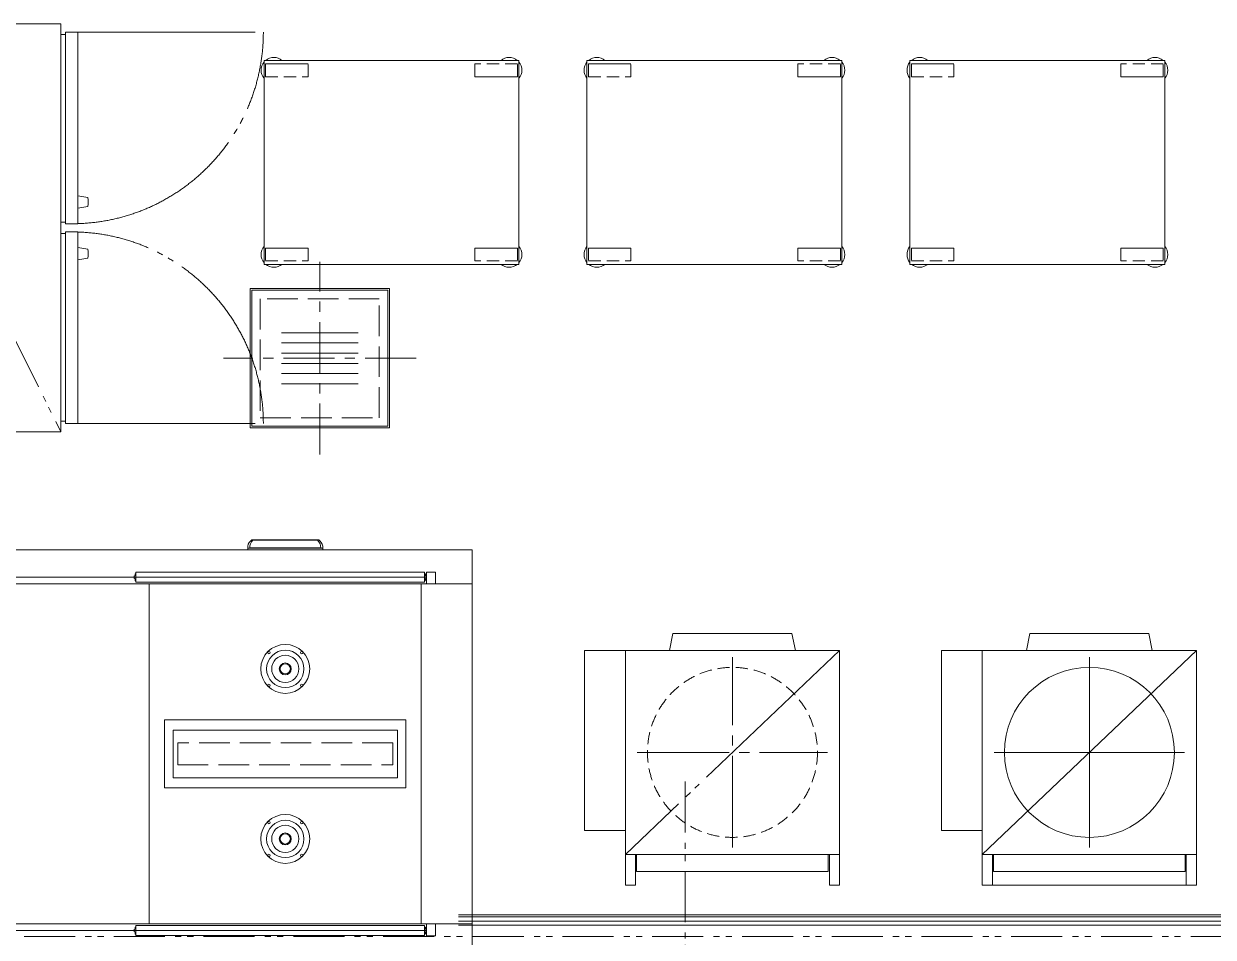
# Model space of a CAD drawing. Units: millimetres at full size. Extents: x -12803 to 120774, y -9413 to 101127.
# Drawn here: x 93629 to 97128, y 11874 to 14560 of the extents above; entities that cross this region are included whole.
import ezdxf

# ---------------------------------------------------------------- set-up
doc = ezdxf.new("R2010")
doc.units = ezdxf.units.MM
doc.header["$LTSCALE"] = 30
for name, pattern in [('CHAIN1', [8, 5, -1, 1, -1]), ('CHAIN2', [12, 9, -1, 1, -1]), ('DASHED1', [1.8, 1.2, -0.6]), ('DASHED3', [4, 3, -1]), ('DOUBLE_CHAIN1', [8.8, 5, -1, 0.6, -0.6, 0.6, -1]), ('LONG_DOUBLE_CHAIN', [21.8, 18, -1, 0.6, -0.6, 0.6, -1])]:
    doc.linetypes.add(name, pattern=pattern)
doc.layers.add('0-0_NoName', color=7, linetype='Continuous')
for name, color, linetype, lineweight in [('0-4_AIHO33-厨房機器隠れ線', 7, 'DASHED1', 15), ('0-6_AIHO30-厨房機器LL', 7, 'Continuous', 15), ('0-A_AIHO34-移動式板金', 7, 'Continuous', 15), ('0-B_AIHO37-移動式板金隠れ線', 7, 'DASHED1', 15), ('0-C_AIHO34-移動式板金LL', 7, 'Continuous', 15), ('0-D_AIHO47-移動式板金アウトライン', 7, 'DASHED1', 15), ('0-E_AIHO48-厨房機器既設品', 7, 'Continuous', 15), ('2-2_間仕切り芯', 7, 'DOUBLE_CHAIN1', 15), ('2-3_間仕切り', 7, 'Continuous', 15), ('2-B_金物', 7, 'Continuous', 15), ('3-3_AIHO30-厨房機器', 7, 'Continuous', 15), ('3-4_AIHO31-厨房機器中心線', 7, 'CHAIN2', 15), ('3-7_AIHO32-厨房機器補助線', 7, 'LONG_DOUBLE_CHAIN', 15)]:
    doc.layers.add(name, color=color, linetype=linetype, lineweight=lineweight)

# ---------------------------------------------------------------- blocks, each defined once
blk = doc.blocks.new('グループ部品-732')
at = {"layer": '0-4_AIHO33-厨房機器隠れ線'}
blk.add_circle((95713.36, 12417.41), 250, dxfattribs=at)
at = {"layer": '0-6_AIHO30-厨房機器LL'}
for p, q in [((93750.86, 14528.91), (93737.86, 14528.91)), ((93787.86, 14053.96), (93817.23, 14049.56)), ((93787.86, 14017.86), (93817.23, 14022.26)), ((93750.86, 13976.91), (93737.86, 13976.91)), ((93750.86, 13942.91), (93737.86, 13942.91)), ((93787.86, 13902.35), (93817.24, 13897.52)), ((93787.86, 13865.47), (93817.24, 13870.3)), ((93750.86, 13390.91), (93737.86, 13390.91)), ((95528.36, 12717.41), (95538.36, 12767.41)), ((95888.36, 12767.41), (95538.36, 12767.41)), ((95898.36, 12717.41), (95888.36, 12767.41)), ((95398.36, 12027.41), (95398.36, 12117.41)), ((95428.36, 12027.41), (95428.36, 12117.41)), ((95431.36, 12067.41), (95431.36, 12117.41)), ((95995.36, 12067.41), (95995.36, 12117.41)), ((95998.36, 12027.41), (95998.36, 12117.41)), ((96028.36, 12027.41), (96028.36, 12117.41)), ((95431.36, 12067.41), (95995.36, 12067.41)), ((95398.36, 12027.41), (95428.36, 12027.41)), ((95998.36, 12027.41), (96028.36, 12027.41))]:
    blk.add_line(p, q, dxfattribs=at)
for points in [[(93787.86, 13971.91), (93787.86, 14534.91), (93750.86, 14534.91), (93750.86, 13971.91)], [(93787.86, 13384.91), (93787.86, 13947.91), (93750.86, 13947.91), (93750.86, 13384.91)]]:
    blk.add_lwpolyline(points, close=True, dxfattribs=at)
for centre, start, end in [((93667.86, 14035.91), 354.78028, 5.21972), ((93667.86, 13883.91), 354.79289, 5.20711)]:
    blk.add_arc(centre, 150, start, end, dxfattribs=at)
at = {"layer": '0-A_AIHO34-移動式板金'}
for p, q in [((94335.36, 14452.41), (95085.36, 14452.41)), ((94335.36, 14452.41), (94335.36, 13852.41)), ((95085.36, 13852.41), (95085.36, 14452.41)), ((95285.36, 14452.41), (96035.36, 14452.41)), ((95285.36, 14452.41), (95285.36, 13852.41)), ((96035.36, 13852.41), (96035.36, 14452.41)), ((96235.36, 14452.41), (96985.36, 14452.41)), ((96235.36, 14452.41), (96235.36, 13852.41)), ((96985.36, 13852.41), (96985.36, 14452.41)), ((94335.36, 13852.41), (95085.36, 13852.41)), ((95285.36, 13852.41), (96035.36, 13852.41)), ((96235.36, 13852.41), (96985.36, 13852.41))]:
    blk.add_line(p, q, dxfattribs=at)
at = {"layer": '0-B_AIHO37-移動式板金隠れ線'}
for p, q in [((94464.86, 14404.41), (94464.86, 14442.41)), ((94955.86, 14404.41), (94955.86, 14442.41)), ((95414.86, 14404.41), (95414.86, 14442.41)), ((95905.86, 14404.41), (95905.86, 14442.41)), ((96364.86, 14404.41), (96364.86, 14442.41)), ((96855.86, 14404.41), (96855.86, 14442.41)), ((94339.86, 14404.41), (94464.86, 14404.41)), ((95080.86, 14404.41), (94955.86, 14404.41)), ((95289.86, 14404.41), (95414.86, 14404.41)), ((96030.86, 14404.41), (95905.86, 14404.41)), ((96239.86, 14404.41), (96364.86, 14404.41)), ((96980.86, 14404.41), (96855.86, 14404.41)), ((94339.86, 13900.41), (94464.86, 13900.41)), ((94464.86, 13900.41), (94464.86, 13862.41)), ((95080.86, 13900.41), (94955.86, 13900.41)), ((94955.86, 13900.41), (94955.86, 13862.41)), ((95080.86, 13900.41), (95080.86, 13862.41)), ((95289.86, 13900.41), (95414.86, 13900.41)), ((95414.86, 13900.41), (95414.86, 13862.41)), ((96030.86, 13900.41), (95905.86, 13900.41)), ((95905.86, 13900.41), (95905.86, 13862.41)), ((96030.86, 13900.41), (96030.86, 13862.41)), ((96239.86, 13900.41), (96364.86, 13900.41)), ((96364.86, 13900.41), (96364.86, 13862.41)), ((96980.86, 13900.41), (96855.86, 13900.41)), ((96855.86, 13900.41), (96855.86, 13862.41)), ((96980.86, 13900.41), (96980.86, 13862.41)), ((95080.86, 13862.41), (94955.86, 13862.41)), ((96030.86, 13862.41), (95905.86, 13862.41)), ((96980.86, 13862.41), (96855.86, 13862.41))]:
    blk.add_line(p, q, dxfattribs=at)
for points in [[(94339.86, 14404.41), (94339.86, 14442.41), (94464.86, 14442.41)], [(95080.86, 14404.41), (95080.86, 14442.41), (94955.86, 14442.41)], [(95289.86, 14404.41), (95289.86, 14442.41), (95414.86, 14442.41)], [(96030.86, 14404.41), (96030.86, 14442.41), (95905.86, 14442.41)], [(96239.86, 14404.41), (96239.86, 14442.41), (96364.86, 14442.41)], [(96980.86, 14404.41), (96980.86, 14442.41), (96855.86, 14442.41)], [(94339.86, 13900.41), (94339.86, 13862.41), (94464.86, 13862.41)], [(95289.86, 13900.41), (95289.86, 13862.41), (95414.86, 13862.41)], [(96239.86, 13900.41), (96239.86, 13862.41), (96364.86, 13862.41)]]:
    blk.add_lwpolyline(points, dxfattribs=at)
at = {"layer": '0-C_AIHO34-移動式板金LL'}
for centre, start, end in [((94364.36, 14423.41), 50.65417, 129.34583), ((95056.36, 14423.41), 50.65417, 129.34583), ((95314.36, 14423.41), 50.65417, 129.34583), ((96006.36, 14423.41), 50.65417, 129.34583), ((96264.36, 14423.41), 50.65417, 129.34583), ((96956.36, 14423.41), 50.65417, 129.34583), ((94364.36, 14423.41), 140.65417, 219.34583), ((95056.36, 14423.41), 320.65417, 39.34583), ((95314.36, 14423.41), 140.65417, 219.34583), ((96006.36, 14423.41), 320.65417, 39.34583), ((96264.36, 14423.41), 140.65417, 219.34583), ((96956.36, 14423.41), 320.65417, 39.34583), ((94364.36, 13881.41), 140.65417, 219.34583), ((95056.36, 13881.41), 320.65417, 39.34583), ((95314.36, 13881.41), 140.65417, 219.34583), ((96006.36, 13881.41), 320.65417, 39.34583), ((96264.36, 13881.41), 140.65417, 219.34583), ((96956.36, 13881.41), 320.65417, 39.34583), ((94364.36, 13881.41), 230.65417, 309.34583), ((95056.36, 13881.41), 230.65417, 309.34583), ((95314.36, 13881.41), 230.65417, 309.34583), ((96006.36, 13881.41), 230.65417, 309.34583), ((96264.36, 13881.41), 230.65417, 309.34583), ((96956.36, 13881.41), 230.65417, 309.34583)]:
    blk.add_arc(centre, 37.5, start, end, dxfattribs=at)
at = {"layer": '0-D_AIHO47-移動式板金アウトライン', "linetype": 'Continuous'}
for points in [[(94335.36, 13852.41), (95085.36, 13852.41), (95085.36, 14452.41), (94335.36, 14452.41)], [(95285.36, 13852.41), (96035.36, 13852.41), (96035.36, 14452.41), (95285.36, 14452.41)], [(96235.36, 13852.41), (96985.36, 13852.41), (96985.36, 14452.41), (96235.36, 14452.41)]]:
    blk.add_lwpolyline(points, close=True, dxfattribs=at)
at = {"layer": '0-D_AIHO47-移動式板金アウトライン'}
for points in [[(94339.86, 14404.41), (94464.86, 14404.41), (94464.86, 14442.41), (94339.86, 14442.41)], [(94955.86, 14404.41), (95080.86, 14404.41), (95080.86, 14442.41), (94955.86, 14442.41)], [(95289.86, 14404.41), (95414.86, 14404.41), (95414.86, 14442.41), (95289.86, 14442.41)], [(95905.86, 14404.41), (96030.86, 14404.41), (96030.86, 14442.41), (95905.86, 14442.41)], [(96239.86, 14404.41), (96364.86, 14404.41), (96364.86, 14442.41), (96239.86, 14442.41)], [(96855.86, 14404.41), (96980.86, 14404.41), (96980.86, 14442.41), (96855.86, 14442.41)], [(94464.86, 13900.41), (94339.86, 13900.41), (94339.86, 13862.41), (94464.86, 13862.41)], [(94955.86, 13900.41), (95080.86, 13900.41), (95080.86, 13862.41), (94955.86, 13862.41)], [(95414.86, 13900.41), (95289.86, 13900.41), (95289.86, 13862.41), (95414.86, 13862.41)], [(95905.86, 13900.41), (96030.86, 13900.41), (96030.86, 13862.41), (95905.86, 13862.41)], [(96364.86, 13900.41), (96239.86, 13900.41), (96239.86, 13862.41), (96364.86, 13862.41)], [(96855.86, 13900.41), (96980.86, 13900.41), (96980.86, 13862.41), (96855.86, 13862.41)]]:
    blk.add_lwpolyline(points, close=True, dxfattribs=at)
at = {"layer": '0-E_AIHO48-厨房機器既設品'}
for p, q in [((96578.36, 12717.41), (96588.36, 12767.41)), ((96578.36, 12717.41), (96588.36, 12767.41)), ((96938.36, 12767.41), (96588.36, 12767.41)), ((96938.36, 12767.41), (96588.36, 12767.41)), ((96948.36, 12717.41), (96938.36, 12767.41)), ((96948.36, 12717.41), (96938.36, 12767.41)), ((97078.36, 12717.41), (96328.36, 12717.41)), ((97078.36, 12717.41), (96328.36, 12717.41)), ((97078.36, 12717.41), (96448.36, 12117.41)), ((96448.36, 12717.41), (96448.36, 12027.41)), ((97078.36, 12027.41), (97078.36, 12717.41)), ((96763.36, 12137.41), (96763.36, 12697.41)), ((96483.36, 12417.41), (97043.36, 12417.41)), ((96448.36, 12027.41), (96448.36, 12117.41)), ((96448.36, 12117.41), (97078.36, 12117.41)), ((96478.36, 12027.41), (96478.36, 12117.41)), ((96478.36, 12027.41), (96478.36, 12117.41)), ((96481.36, 12067.41), (96481.36, 12117.41)), ((96481.36, 12067.41), (96481.36, 12117.41)), ((97045.36, 12067.41), (97045.36, 12117.41)), ((97045.36, 12067.41), (97045.36, 12117.41)), ((97048.36, 12027.41), (97048.36, 12117.41)), ((97048.36, 12027.41), (97048.36, 12117.41)), ((97078.36, 12027.41), (97078.36, 12117.41)), ((96481.36, 12067.41), (97045.36, 12067.41)), ((96481.36, 12067.41), (97045.36, 12067.41)), ((96448.36, 12027.41), (96478.36, 12027.41)), ((96448.36, 12027.41), (96478.36, 12027.41)), ((97048.36, 12027.41), (97078.36, 12027.41)), ((97048.36, 12027.41), (97078.36, 12027.41))]:
    blk.add_line(p, q, dxfattribs=at)
for points in [[(96328.36, 12717.41), (96328.36, 12187.41), (96448.36, 12187.41)], [(96328.36, 12717.41), (96328.36, 12187.41), (96448.36, 12187.41)], [(96448.36, 12717.41), (96448.36, 12117.41), (97078.36, 12117.41), (97078.36, 12717.41)]]:
    blk.add_lwpolyline(points, dxfattribs=at)
blk.add_lwpolyline([(97078.36, 12717.41), (96328.36, 12717.41), (96328.36, 12187.41), (96448.36, 12187.41), (96448.36, 12027.41), (97078.36, 12027.41)], close=True, dxfattribs=at)
blk.add_circle((96763.36, 12417.41), 250, dxfattribs=at)
at = {"layer": '2-2_間仕切り芯'}
for p, q in [((95574.36, 12331.79), (95574.36, 6056.41)), ((92573.61, 11876.41), (104734.61, 11876.41))]:
    blk.add_line(p, q, dxfattribs=at)
at = {"layer": '2-3_間仕切り'}
for p, q in [((94907.86, 11939.91), (97784.36, 11939.91)), ((94907.86, 11933.91), (97784.36, 11933.91)), ((94907.86, 11921.41), (97784.36, 11921.41)), ((94907.86, 11908.91), (97784.36, 11908.91))]:
    blk.add_line(p, q, dxfattribs=at)
at = {"layer": '2-B_金物', "linetype": 'CHAIN1'}
for p, q in [((94499.36, 13292.91), (94499.36, 13859.91)), ((94782.86, 13576.41), (94215.85, 13576.41))]:
    blk.add_line(p, q, dxfattribs=at)
at = {"layer": '2-B_金物'}
for p, q in [((94704.36, 13781.41), (94294.36, 13781.41)), ((94294.36, 13781.41), (94294.36, 13371.41)), ((94699.36, 13776.41), (94299.36, 13776.41)), ((94299.36, 13776.41), (94299.36, 13376.41)), ((94699.36, 13376.41), (94699.36, 13776.41)), ((94612.47, 13651.41), (94386.25, 13651.41)), ((94612.47, 13621.41), (94386.25, 13621.41)), ((94612.47, 13591.41), (94386.25, 13591.41)), ((94612.47, 13561.41), (94386.25, 13561.41)), ((94612.47, 13531.41), (94386.25, 13531.41)), ((94612.47, 13501.41), (94386.25, 13501.41)), ((94299.36, 13376.41), (94699.36, 13376.41))]:
    blk.add_line(p, q, dxfattribs=at)
at = {"layer": '2-B_金物', "linetype": 'DASHED3'}
for p, q in [((94674.36, 13751.41), (94324.36, 13751.41)), ((94324.36, 13751.41), (94324.36, 13401.41)), ((94674.36, 13401.41), (94674.36, 13751.41)), ((94324.36, 13401.41), (94674.36, 13401.41))]:
    blk.add_line(p, q, dxfattribs=at)
at = {"layer": '2-B_金物'}
blk.add_lwpolyline([(94294.36, 13371.41), (94704.36, 13371.41), (94704.36, 13781.41)], dxfattribs=at)
at = {"layer": '3-3_AIHO30-厨房機器'}
for p, q in [((94287.36, 13017.91), (94287.36, 13024.13)), ((94287.66, 13017.91), (94287.36, 13017.91)), ((94287.36, 13017.91), (94287.36, 13012.91)), ((94287.66, 13024.91), (94287.66, 13024.91)), ((94293.11, 13018.91), (94502.61, 13018.91)), ((94299.58, 13042.91), (94299.75, 13042.91)), ((94302.81, 13042.91), (94299.75, 13042.91)), ((94302.81, 13042.91), (94492.91, 13042.91)), ((94495.96, 13042.91), (94492.91, 13042.91)), ((94496.14, 13042.91), (94495.96, 13042.91)), ((94508.36, 13024.13), (94508.36, 13012.91)), ((94508.36, 13012.91), (94508.06, 13012.91)), ((94812.86, 12932.41), (93147.86, 12932.41)), ((93147.86, 12912.91), (94947.86, 12912.91)), ((93955.86, 12941.41), (93955.86, 12937.37)), ((93955.86, 12941.41), (93955.86, 12937.41)), ((93955.86, 12927.44), (93955.86, 12923.41)), ((93955.86, 12927.41), (93955.86, 12923.41)), ((93957.36, 12942.91), (93957.86, 12942.91)), ((93957.36, 12921.91), (93957.86, 12921.91)), ((93997.86, 12912.91), (93997.86, 11912.91)), ((94797.86, 12912.91), (94797.86, 11912.91)), ((94808.36, 12942.91), (94807.86, 12942.91)), ((94808.36, 12921.91), (94807.86, 12921.91)), ((94809.86, 12941.41), (94809.86, 12937.37)), ((94809.86, 12941.41), (94809.86, 12937.41)), ((94809.86, 12927.44), (94809.86, 12923.41)), ((94809.86, 12927.41), (94809.86, 12923.41)), ((94947.86, 12912.91), (94947.86, 11912.91)), ((96028.36, 12717.41), (95278.36, 12717.41)), ((93147.86, 11912.91), (94947.86, 11912.91)), ((93955.86, 11898.38), (93955.86, 11902.41)), ((93955.86, 11898.41), (93955.86, 11902.41)), ((93957.36, 11903.91), (93957.86, 11903.91)), ((94808.36, 11903.91), (94807.86, 11903.91)), ((94809.86, 11898.38), (94809.86, 11902.41)), ((94809.86, 11898.41), (94809.86, 11902.41)), ((94812.86, 11893.41), (93147.86, 11893.41)), ((93955.86, 11884.41), (93955.86, 11888.45)), ((93955.86, 11884.41), (93955.86, 11888.41)), ((93957.36, 11882.91), (93957.86, 11882.91)), ((94808.36, 11882.91), (94807.86, 11882.91)), ((94809.86, 11884.41), (94809.86, 11888.45)), ((94809.86, 11884.41), (94809.86, 11888.41))]:
    blk.add_line(p, q, dxfattribs=at)
for points in [[(93737.86, 13359.91), (93737.86, 14559.91), (93137.86, 14559.91), (93137.86, 13359.91)], [(93957.86, 12946.91), (94807.86, 12946.91), (94807.86, 12917.91), (93957.86, 12917.91)], [(94812.86, 12912.91), (94812.86, 12947.41), (94839.86, 12947.41), (94839.86, 12912.91)], [(94042.86, 12512.91), (94042.86, 12312.91), (94752.86, 12312.91), (94752.86, 12512.91)], [(94067.86, 12482.91), (94067.86, 12342.91), (94727.86, 12342.91), (94727.86, 12482.91)], [(93957.86, 11878.91), (94807.86, 11878.91), (94807.86, 11907.91), (93957.86, 11907.91)], [(94812.86, 11912.91), (94812.86, 11878.41), (94839.86, 11878.41), (94839.86, 11912.91)]]:
    blk.add_lwpolyline(points, close=True, dxfattribs=at)
for points in [[(94287.66, 13017.91), (94508.06, 13017.91), (94508.36, 13017.91)], [(94492.91, 13041.11), (94302.81, 13041.11), (94302.81, 13041.11)], [(94947.86, 12912.91), (94947.86, 13012.91), (93147.86, 13012.91)], [(94508.06, 13012.91), (94287.66, 13012.91), (94287.36, 13012.91)], [(95278.36, 12717.41), (95278.36, 12187.41), (95398.36, 12187.41)], [(95398.36, 12717.41), (95398.36, 12117.41), (96028.36, 12117.41), (96028.36, 12717.41)], [(94947.86, 11912.91), (94947.86, 11812.91), (93147.86, 11812.91)]]:
    blk.add_lwpolyline(points, dxfattribs=at)
at = {"layer": '3-3_AIHO30-厨房機器', "linetype": 'DASHED3'}
blk.add_lwpolyline([(94081.36, 12380.41), (94714.36, 12380.41), (94714.36, 12445.41), (94081.36, 12445.41)], close=True, dxfattribs=at)
at = {"layer": '3-3_AIHO30-厨房機器'}
for centre, radius in [((94397.86, 12662.91), 72), ((94397.86, 12662.91), 55), ((94349.77, 12710.99), 3.5), ((94397.86, 12662.91), 40), ((94445.94, 12711), 3.5), ((94397.86, 12662.91), 17.5), ((94397.86, 12662.91), 15), ((94349.77, 12614.83), 3.5), ((94445.94, 12614.83), 3.5), ((94397.86, 12162.91), 72), ((94397.86, 12162.91), 55), ((94349.77, 12210.99), 3.5), ((94445.94, 12211), 3.5), ((94397.86, 12162.91), 40), ((94397.86, 12162.91), 17.5), ((94397.86, 12162.91), 15), ((94349.77, 12114.83), 3.5), ((94445.94, 12114.83), 3.5)]:
    blk.add_circle(centre, radius, dxfattribs=at)
for centre, radius, start, end in [((94320.4, 13016.11), 34, 128.15436, 166.70916), ((94323.36, 13018.91), 30.25, 132.79082, 179.99947), ((94299.58, 13042.61), 0.299, 89.92488, 128.1822), ((94472.35, 13018.91), 30.25, 0.00179, 47.20603), ((94496.14, 13042.61), 0.3, 51.82715, 90.02466), ((94475.32, 13016.11), 34, 13.6551, 51.84543), ((93958.52, 12932.41), 5.67, 118.07249, 241.92751), ((93957.36, 12941.41), 1.5, 90, 180), ((93957.36, 12923.41), 1.5, 180, 270), ((94808.36, 12941.41), 1.5, 0, 90), ((94808.36, 12923.41), 1.5, 270, 0), ((94807.19, 12932.41), 5.67, 298.07249, 61.92751), ((93958.52, 11893.41), 5.67, 118.07249, 241.92751), ((93957.36, 11902.41), 1.5, 90, 180), ((94808.36, 11902.41), 1.5, 0, 90), ((94807.19, 11893.41), 5.67, 298.07249, 61.92751), ((93957.36, 11884.41), 1.5, 180, 270), ((94808.36, 11884.41), 1.5, 270, 0)]:
    blk.add_arc(centre, radius, start, end, dxfattribs=at)
at = {"layer": '3-4_AIHO31-厨房機器中心線'}
for p, q in [((95713.36, 12137.41), (95713.36, 12697.41)), ((95433.36, 12417.41), (95993.36, 12417.41))]:
    blk.add_line(p, q, dxfattribs=at)
at = {"layer": '3-7_AIHO32-厨房機器補助線'}
for p, q in [((93137.86, 14559.91), (93737.86, 13359.91)), ((93769.36, 14534.91), (94333.36, 14534.91)), ((93769.36, 13384.91), (94333.36, 13384.91)), ((96028.36, 12717.41), (95398.36, 12117.41))]:
    blk.add_line(p, q, dxfattribs=at)
for centre, start, end in [((93769.5, 14535.76), 269.98513, 359.91319), ((93769.5, 13384.06), 0.08681, 90.01487)]:
    blk.add_arc(centre, 563.85, start, end, dxfattribs=at)
blk = doc.blocks.new('グループ部品-763')
at = {"layer": '0-4_AIHO33-厨房機器隠れ線'}
blk.add_circle((95713.36, 12417.41), 250, dxfattribs=at)
at = {"layer": '0-6_AIHO30-厨房機器LL'}
for p, q in [((93750.86, 14528.91), (93737.86, 14528.91)), ((93787.86, 14053.96), (93817.23, 14049.56)), ((93787.86, 14017.86), (93817.23, 14022.26)), ((93750.86, 13976.91), (93737.86, 13976.91)), ((93750.86, 13942.91), (93737.86, 13942.91)), ((93787.86, 13902.35), (93817.24, 13897.52)), ((93787.86, 13865.47), (93817.24, 13870.3)), ((93750.86, 13390.91), (93737.86, 13390.91)), ((95528.36, 12717.41), (95538.36, 12767.41)), ((95888.36, 12767.41), (95538.36, 12767.41)), ((95898.36, 12717.41), (95888.36, 12767.41)), ((95398.36, 12027.41), (95398.36, 12117.41)), ((95428.36, 12027.41), (95428.36, 12117.41)), ((95431.36, 12067.41), (95431.36, 12117.41)), ((95995.36, 12067.41), (95995.36, 12117.41)), ((95998.36, 12027.41), (95998.36, 12117.41)), ((96028.36, 12027.41), (96028.36, 12117.41)), ((95431.36, 12067.41), (95995.36, 12067.41)), ((95398.36, 12027.41), (95428.36, 12027.41)), ((95998.36, 12027.41), (96028.36, 12027.41))]:
    blk.add_line(p, q, dxfattribs=at)
for points in [[(93787.86, 13971.91), (93787.86, 14534.91), (93750.86, 14534.91), (93750.86, 13971.91)], [(93787.86, 13384.91), (93787.86, 13947.91), (93750.86, 13947.91), (93750.86, 13384.91)]]:
    blk.add_lwpolyline(points, close=True, dxfattribs=at)
for centre, start, end in [((93667.86, 14035.91), 354.78028, 5.21972), ((93667.86, 13883.91), 354.79289, 5.20711)]:
    blk.add_arc(centre, 150, start, end, dxfattribs=at)
at = {"layer": '0-A_AIHO34-移動式板金'}
for p, q in [((94335.36, 14452.41), (95085.36, 14452.41)), ((94335.36, 14452.41), (94335.36, 13852.41)), ((95085.36, 13852.41), (95085.36, 14452.41)), ((95285.36, 14452.41), (96035.36, 14452.41)), ((95285.36, 14452.41), (95285.36, 13852.41)), ((96035.36, 13852.41), (96035.36, 14452.41)), ((96235.36, 14452.41), (96985.36, 14452.41)), ((96235.36, 14452.41), (96235.36, 13852.41)), ((96985.36, 13852.41), (96985.36, 14452.41)), ((94335.36, 13852.41), (95085.36, 13852.41)), ((95285.36, 13852.41), (96035.36, 13852.41)), ((96235.36, 13852.41), (96985.36, 13852.41))]:
    blk.add_line(p, q, dxfattribs=at)
at = {"layer": '0-B_AIHO37-移動式板金隠れ線'}
for p, q in [((94464.86, 14404.41), (94464.86, 14442.41)), ((94955.86, 14404.41), (94955.86, 14442.41)), ((95414.86, 14404.41), (95414.86, 14442.41)), ((95905.86, 14404.41), (95905.86, 14442.41)), ((96364.86, 14404.41), (96364.86, 14442.41)), ((96855.86, 14404.41), (96855.86, 14442.41)), ((94339.86, 14404.41), (94464.86, 14404.41)), ((95080.86, 14404.41), (94955.86, 14404.41)), ((95289.86, 14404.41), (95414.86, 14404.41)), ((96030.86, 14404.41), (95905.86, 14404.41)), ((96239.86, 14404.41), (96364.86, 14404.41)), ((96980.86, 14404.41), (96855.86, 14404.41)), ((94339.86, 13900.41), (94464.86, 13900.41)), ((94464.86, 13900.41), (94464.86, 13862.41)), ((95080.86, 13900.41), (94955.86, 13900.41)), ((94955.86, 13900.41), (94955.86, 13862.41)), ((95080.86, 13900.41), (95080.86, 13862.41)), ((95289.86, 13900.41), (95414.86, 13900.41)), ((95414.86, 13900.41), (95414.86, 13862.41)), ((96030.86, 13900.41), (95905.86, 13900.41)), ((95905.86, 13900.41), (95905.86, 13862.41)), ((96030.86, 13900.41), (96030.86, 13862.41)), ((96239.86, 13900.41), (96364.86, 13900.41)), ((96364.86, 13900.41), (96364.86, 13862.41)), ((96980.86, 13900.41), (96855.86, 13900.41)), ((96855.86, 13900.41), (96855.86, 13862.41)), ((96980.86, 13900.41), (96980.86, 13862.41)), ((95080.86, 13862.41), (94955.86, 13862.41)), ((96030.86, 13862.41), (95905.86, 13862.41)), ((96980.86, 13862.41), (96855.86, 13862.41))]:
    blk.add_line(p, q, dxfattribs=at)
for points in [[(94339.86, 14404.41), (94339.86, 14442.41), (94464.86, 14442.41)], [(95080.86, 14404.41), (95080.86, 14442.41), (94955.86, 14442.41)], [(95289.86, 14404.41), (95289.86, 14442.41), (95414.86, 14442.41)], [(96030.86, 14404.41), (96030.86, 14442.41), (95905.86, 14442.41)], [(96239.86, 14404.41), (96239.86, 14442.41), (96364.86, 14442.41)], [(96980.86, 14404.41), (96980.86, 14442.41), (96855.86, 14442.41)], [(94339.86, 13900.41), (94339.86, 13862.41), (94464.86, 13862.41)], [(95289.86, 13900.41), (95289.86, 13862.41), (95414.86, 13862.41)], [(96239.86, 13900.41), (96239.86, 13862.41), (96364.86, 13862.41)]]:
    blk.add_lwpolyline(points, dxfattribs=at)
at = {"layer": '0-C_AIHO34-移動式板金LL'}
for centre, start, end in [((94364.36, 14423.41), 50.65417, 129.34583), ((95056.36, 14423.41), 50.65417, 129.34583), ((95314.36, 14423.41), 50.65417, 129.34583), ((96006.36, 14423.41), 50.65417, 129.34583), ((96264.36, 14423.41), 50.65417, 129.34583), ((96956.36, 14423.41), 50.65417, 129.34583), ((94364.36, 14423.41), 140.65417, 219.34583), ((95056.36, 14423.41), 320.65417, 39.34583), ((95314.36, 14423.41), 140.65417, 219.34583), ((96006.36, 14423.41), 320.65417, 39.34583), ((96264.36, 14423.41), 140.65417, 219.34583), ((96956.36, 14423.41), 320.65417, 39.34583), ((94364.36, 13881.41), 140.65417, 219.34583), ((95056.36, 13881.41), 320.65417, 39.34583), ((95314.36, 13881.41), 140.65417, 219.34583), ((96006.36, 13881.41), 320.65417, 39.34583), ((96264.36, 13881.41), 140.65417, 219.34583), ((96956.36, 13881.41), 320.65417, 39.34583), ((94364.36, 13881.41), 230.65417, 309.34583), ((95056.36, 13881.41), 230.65417, 309.34583), ((95314.36, 13881.41), 230.65417, 309.34583), ((96006.36, 13881.41), 230.65417, 309.34583), ((96264.36, 13881.41), 230.65417, 309.34583), ((96956.36, 13881.41), 230.65417, 309.34583)]:
    blk.add_arc(centre, 37.5, start, end, dxfattribs=at)
at = {"layer": '0-D_AIHO47-移動式板金アウトライン', "linetype": 'Continuous'}
for points in [[(94335.36, 13852.41), (95085.36, 13852.41), (95085.36, 14452.41), (94335.36, 14452.41)], [(95285.36, 13852.41), (96035.36, 13852.41), (96035.36, 14452.41), (95285.36, 14452.41)], [(96235.36, 13852.41), (96985.36, 13852.41), (96985.36, 14452.41), (96235.36, 14452.41)]]:
    blk.add_lwpolyline(points, close=True, dxfattribs=at)
at = {"layer": '0-D_AIHO47-移動式板金アウトライン'}
for points in [[(94339.86, 14404.41), (94464.86, 14404.41), (94464.86, 14442.41), (94339.86, 14442.41)], [(94955.86, 14404.41), (95080.86, 14404.41), (95080.86, 14442.41), (94955.86, 14442.41)], [(95289.86, 14404.41), (95414.86, 14404.41), (95414.86, 14442.41), (95289.86, 14442.41)], [(95905.86, 14404.41), (96030.86, 14404.41), (96030.86, 14442.41), (95905.86, 14442.41)], [(96239.86, 14404.41), (96364.86, 14404.41), (96364.86, 14442.41), (96239.86, 14442.41)], [(96855.86, 14404.41), (96980.86, 14404.41), (96980.86, 14442.41), (96855.86, 14442.41)], [(94464.86, 13900.41), (94339.86, 13900.41), (94339.86, 13862.41), (94464.86, 13862.41)], [(94955.86, 13900.41), (95080.86, 13900.41), (95080.86, 13862.41), (94955.86, 13862.41)], [(95414.86, 13900.41), (95289.86, 13900.41), (95289.86, 13862.41), (95414.86, 13862.41)], [(95905.86, 13900.41), (96030.86, 13900.41), (96030.86, 13862.41), (95905.86, 13862.41)], [(96364.86, 13900.41), (96239.86, 13900.41), (96239.86, 13862.41), (96364.86, 13862.41)], [(96855.86, 13900.41), (96980.86, 13900.41), (96980.86, 13862.41), (96855.86, 13862.41)]]:
    blk.add_lwpolyline(points, close=True, dxfattribs=at)
at = {"layer": '0-E_AIHO48-厨房機器既設品'}
for p, q in [((96578.36, 12717.41), (96588.36, 12767.41)), ((96578.36, 12717.41), (96588.36, 12767.41)), ((96938.36, 12767.41), (96588.36, 12767.41)), ((96938.36, 12767.41), (96588.36, 12767.41)), ((96948.36, 12717.41), (96938.36, 12767.41)), ((96948.36, 12717.41), (96938.36, 12767.41)), ((97078.36, 12717.41), (96328.36, 12717.41)), ((97078.36, 12717.41), (96328.36, 12717.41)), ((97078.36, 12717.41), (96448.36, 12117.41)), ((96448.36, 12717.41), (96448.36, 12027.41)), ((97078.36, 12027.41), (97078.36, 12717.41)), ((96763.36, 12137.41), (96763.36, 12697.41)), ((96483.36, 12417.41), (97043.36, 12417.41)), ((96448.36, 12027.41), (96448.36, 12117.41)), ((96448.36, 12117.41), (97078.36, 12117.41)), ((96478.36, 12027.41), (96478.36, 12117.41)), ((96478.36, 12027.41), (96478.36, 12117.41)), ((96481.36, 12067.41), (96481.36, 12117.41)), ((96481.36, 12067.41), (96481.36, 12117.41)), ((97045.36, 12067.41), (97045.36, 12117.41)), ((97045.36, 12067.41), (97045.36, 12117.41)), ((97048.36, 12027.41), (97048.36, 12117.41)), ((97048.36, 12027.41), (97048.36, 12117.41)), ((97078.36, 12027.41), (97078.36, 12117.41)), ((96481.36, 12067.41), (97045.36, 12067.41)), ((96481.36, 12067.41), (97045.36, 12067.41)), ((96448.36, 12027.41), (96478.36, 12027.41)), ((96448.36, 12027.41), (96478.36, 12027.41)), ((97048.36, 12027.41), (97078.36, 12027.41)), ((97048.36, 12027.41), (97078.36, 12027.41))]:
    blk.add_line(p, q, dxfattribs=at)
for points in [[(96328.36, 12717.41), (96328.36, 12187.41), (96448.36, 12187.41)], [(96328.36, 12717.41), (96328.36, 12187.41), (96448.36, 12187.41)], [(96448.36, 12717.41), (96448.36, 12117.41), (97078.36, 12117.41), (97078.36, 12717.41)]]:
    blk.add_lwpolyline(points, dxfattribs=at)
blk.add_lwpolyline([(97078.36, 12717.41), (96328.36, 12717.41), (96328.36, 12187.41), (96448.36, 12187.41), (96448.36, 12027.41), (97078.36, 12027.41)], close=True, dxfattribs=at)
blk.add_circle((96763.36, 12417.41), 250, dxfattribs=at)
at = {"layer": '3-3_AIHO30-厨房機器'}
blk.add_line((96028.36, 12717.41), (95278.36, 12717.41), dxfattribs=at)
blk.add_lwpolyline([(93737.86, 13359.91), (93737.86, 14559.91), (93137.86, 14559.91), (93137.86, 13359.91)], close=True, dxfattribs=at)
for points in [[(95278.36, 12717.41), (95278.36, 12187.41), (95398.36, 12187.41)], [(95398.36, 12717.41), (95398.36, 12117.41), (96028.36, 12117.41), (96028.36, 12717.41)]]:
    blk.add_lwpolyline(points, dxfattribs=at)
at = {"layer": '3-4_AIHO31-厨房機器中心線'}
for p, q in [((95713.36, 12137.41), (95713.36, 12697.41)), ((95433.36, 12417.41), (95993.36, 12417.41))]:
    blk.add_line(p, q, dxfattribs=at)
at = {"layer": '3-7_AIHO32-厨房機器補助線'}
for p, q in [((93137.86, 14559.91), (93737.86, 13359.91)), ((93769.36, 14534.91), (94333.36, 14534.91)), ((93769.36, 13384.91), (94333.36, 13384.91)), ((96028.36, 12717.41), (95398.36, 12117.41))]:
    blk.add_line(p, q, dxfattribs=at)
for centre, start, end in [((93769.5, 14535.76), 269.98513, 359.91319), ((93769.5, 13384.06), 0.08681, 90.01487)]:
    blk.add_arc(centre, 563.85, start, end, dxfattribs=at)

msp = doc.modelspace()

# ---------------------------------------------------------------- block references
at = {"layer": '0-0_NoName'}
for name in ['グループ部品-732', 'グループ部品-763']:
    msp.add_blockref(name, (0, 0), dxfattribs=at)

doc.saveas('drawing.dxf')
